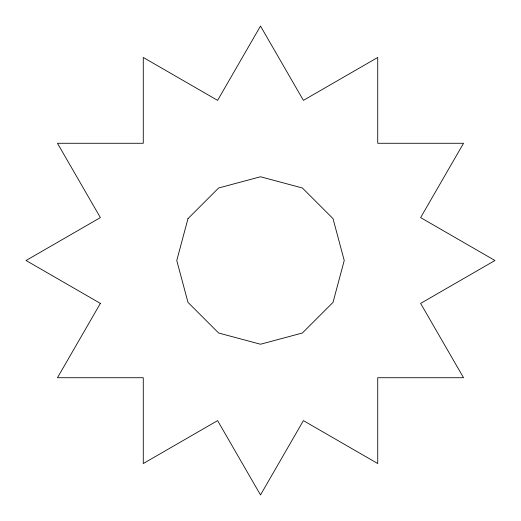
<?xml version="1.0" encoding="UTF-8"?>
<svg xmlns="http://www.w3.org/2000/svg" width="521" height="521" viewBox="0 0 521 521"><rect width="100%" height="100%" fill="white"/><g stroke="black" fill="none" stroke-linecap="round" stroke-linejoin="round"><path stroke-width="0.78" d="M187.983 218.631L176.769 260.5L187.983 302.369L218.631 333.017L260.5 344.231L302.369 333.017L333.017 302.369L344.231 260.5L333.017 218.631L302.369 187.983L260.5 176.769L218.631 187.983L187.983 218.631M100.371 303.404L57.46 377.725L143.275 377.725L143.275 463.54L217.596 420.629L260.5 494.95L303.404 420.629L377.725 463.54L377.725 377.725L463.54 377.725L420.629 303.404L494.95 260.5L420.629 217.596L463.54 143.275L377.725 143.275L377.725 57.46L303.404 100.371L260.5 26.05L217.596 100.371L143.275 57.46L143.275 143.275L57.46 143.275L100.371 217.596L26.05 260.5L100.371 303.404"/></g></svg>
